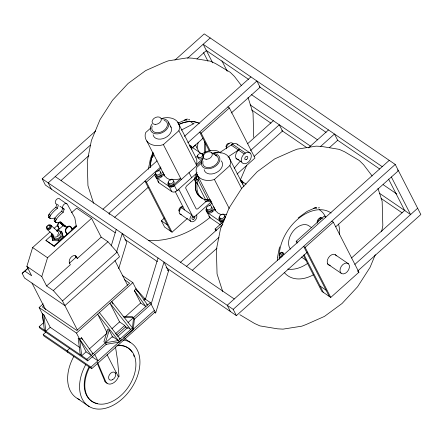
<?xml version="1.0" encoding="UTF-8"?>
<svg xmlns="http://www.w3.org/2000/svg" width="443" height="443" viewBox="0 0 443 443"><rect width="100%" height="100%" fill="white"/><g stroke="black" fill="none" stroke-linecap="round" stroke-linejoin="round"><path stroke-width="0.66" d="M205.696 152.625L205.702 143.045M204.339 152.946L204.699 141.4M150.171 167.266L150.936 160.405L153.056 153.3M112.959 337.527L109.222 330.223L107.732 329.204L103.889 341.763L105.379 342.782L106.182 344.349L119.195 342.129L133.288 329.526L134.362 319.143L133.564 317.581L132.069 316.562L123.187 316.595M210.397 200.02A22.576 15.189 -55.6 0 1 208.487 200.158L205.607 199.677L197.312 183.468L198.015 179.864L196.459 178.822L195.878 177.693L197.323 174.199M196.493 178.662L195.446 183.978A22.576 15.189 -55.6 0 0 202.844 198.436M148.35 169.215L150.448 158.633L153.023 152.403M208.387 200.136L198.027 179.714A22.576 15.189 -55.6 0 1 198.863 177.333M277.462 257.472L279.566 246.889M381.633 231.683L382.835 225.631L382.143 201.31L377.968 188.297M197.057 148.078L198.132 142.685M204.367 199.477A22.576 15.189 -55.6 0 1 196.969 185.019L197.296 183.48L195.756 182.427L195.319 181.597L195.911 178.667L197.406 175.04M150.72 128.049L145.719 132.523L145.188 134.55A18.18 12.625 -27.1 0 0 160.887 145.282L163.384 144.601L178.889 130.729L179.421 128.708A18.18 12.625 -27.1 0 0 163.722 117.976L161.224 118.658M201.731 162.919L196.731 167.393L196.199 169.42A18.18 12.625 -27.1 0 0 211.898 180.151L214.395 179.47L229.9 165.599L230.432 163.578A18.18 12.625 -27.1 0 0 214.733 152.846L212.236 153.527M71.533 212.734L76.656 208.155L91.574 218.355L101.181 237.132L107.926 241.74L117.096 252.078L119.499 256.774L64.9 305.604L24.553 278.027L22.15 273.331L24.913 271.155L31.658 275.762L26.857 266.376L32.621 247.537L50.031 231.966M77.392 330.079L62.496 300.913L53.326 290.575L46.581 285.962L41.775 276.576L47.539 257.737L91.574 218.355M111.226 245.871L116.254 229.435M116.592 251.923L122.224 233.516L126.753 242.365L118.702 268.679M109.222 330.223L105.379 342.782L118.392 340.562L132.485 327.958L133.564 317.581L123.996 317.62M145.365 299.413L158.035 257.992M154.574 312.26L155.659 313.002L168.534 270.922L164.004 262.073L151.129 304.147L134.223 319.27M54.96 217.995L51.039 218.72L50.004 218.106A2.331 1.567 -55.6 0 1 49.954 216.61L50.48 215.337L48.979 214.307L49.378 213.764A23.523 15.832 -55.6 0 1 55.868 207.296L56.854 204.151A3.14 2.115 -55.6 0 1 55.951 200.186A3.14 2.115 -55.6 0 1 60.026 199.289L61.029 199.976M50.48 215.337L50.884 214.794A23.523 15.832 -55.6 0 1 57.368 208.326L58.36 205.175L57.357 204.489M65.414 226.456L66.921 227.486L60.785 221.976L56.859 222.702L55.829 222.087A2.331 1.567 -55.6 0 1 55.779 220.592L56.305 219.318L54.799 218.288L55.198 217.746A23.523 15.832 -55.6 0 1 61.688 211.278L62.679 208.127M56.305 219.318L56.704 218.776A23.523 15.832 -55.6 0 1 63.194 212.302L64.18 209.157A3.14 2.115 -55.6 0 1 63.277 205.192A3.14 2.115 -55.6 0 1 67.353 204.301L74.834 217.89L76.146 225.515L71.76 229.269M49.533 217.696L48.503 217.081A2.331 1.567 -55.6 0 1 48.453 215.586L49.001 214.251M55.358 221.672L54.323 221.063A2.331 1.567 -55.6 0 1 54.273 219.567L54.827 218.227M153.328 153.007L152.015 156.185L150.238 165.145L150.31 167.382M196.498 173.257L194.128 179.26L195.319 181.597M246.707 165.178L240.222 180.235M375.299 254.697L370.071 267.345L357.556 286.809L342.002 303.544L324.464 316.407L306.141 324.525L301.86 326.159L283.011 329.132L277.6 328.828L259.963 325.91L254.598 323.495L239.835 314.696M58.659 222.469L58.144 223.266A3.638 2.448 -55.6 0 0 57.867 226.456L59.39 228.942L63.681 225.105M151.279 158.771L154.048 154.889M234.197 168.235L240.289 161.075M59.683 222.048L58.537 223.532A3.638 2.448 -55.6 0 0 58.255 226.722L59.39 228.942M115.23 232.802L45.396 185.069L42.196 178.806L95.694 130.962M174.919 60.11L204.24 33.884L395.228 164.442L420.85 214.506L357.562 271.11M90.344 145.16L48.165 182.887L51.366 189.144M187.572 58.21L210.209 37.965M61.14 180.406L88.921 155.559M196.947 58.947L206.726 50.203M54.124 228.306L57.712 225.099M59.672 231.163L61.583 231.246L63.199 236.695L58.554 240.848L52.822 240.593L51.205 235.15L52.136 234.319M54.24 246.369L54.013 245.926L76.539 225.78L76.766 226.223L54.24 246.369L45.906 240.383L51.449 235.427M56.986 230.476L59.002 228.671M57.911 230.299L58.93 229.38M60.226 232.459A4.563 3.167 -27.1 0 1 60.126 236.905A4.563 3.167 -27.1 0 1 54.478 238.733L54.24 238.622A4.53 3.145 -27.1 0 1 53.215 237.919L52.318 236.18L52.795 235.754L53.819 236.451L53.586 236.994A4.563 3.167 -27.1 0 0 60.104 233.838A4.563 3.167 -27.1 0 0 56.399 230.227M52.291 239.558L58.022 239.807L62.668 235.654L61.583 231.246M22.15 273.331L28.33 267.805M24.913 271.155L28.009 268.392M102.959 209.229L157.088 160.815M184.41 136.378L250.91 76.905M160.831 166.884L108.923 213.304L109.51 214.445M187.799 142.762L256.879 80.986L260.08 87.243L231.213 113.059M157.708 171.242L161.125 168.19M187.433 218.427L172.061 232.176L146.439 182.112L155.15 174.32M210.242 150.858L201.183 133.149L229.363 107.948L227.874 106.929M192.351 147.674L195.435 144.916L199.416 152.685M114.704 217.258L148.211 187.289M155.598 173.263A3.909 2.713 -27.1 0 0 156.152 176.895A3.909 2.713 -27.1 0 0 161.019 175.816L163.528 173.578A14.165 9.84 -27.1 0 1 162.764 171.906M192.55 147.641L202.861 138.421M155.471 176.22L156.34 177.732A3.909 2.713 -27.1 0 0 161.545 176.846L164.048 174.603L163.528 173.578M69.368 263.225L75.914 257.377L75.111 255.81L76.606 256.829L77.403 258.396L101.181 237.132M46.581 285.962L70.359 264.698L69.557 263.131A4.884 3.289 -55.6 0 1 71.478 256.851A4.884 3.289 -55.6 0 1 76.606 256.829M170.638 180.019L171.64 179.127A14.165 9.84 -27.1 0 0 180.744 178.518L173.911 184.631A3.909 2.713 -27.1 0 1 169.043 185.711A3.909 2.713 -27.1 0 1 168.49 182.073M197.805 155.726L195.8 157.52A14.165 9.84 -27.1 0 1 196.249 164.652L203.082 158.544M53.326 290.575L107.926 241.74M155.521 176.58L156.34 177.732L169.232 186.542L170.804 187.024L172.709 186.697L174.437 185.656L202.141 160.881M42.938 314.973L39.128 307.52L43.253 303.832M43.918 305.592L42.378 306.966L76.761 330.467L129.6 283.21L124.527 279.743M156.34 177.732L158.932 182.793L171.823 191.609A3.909 2.713 -27.1 0 0 177.028 190.717L197.146 172.726M195.878 177.693L186.403 186.171L185.584 187.915L196.088 208.708L196.875 209.179L197.938 208.708L207.424 200.23L210.076 199.81M62.496 300.913L117.096 252.078M106.553 344.017L87.72 360.857L39.975 328.219L39.172 326.652L43.541 322.748L42.329 313.782L43.824 314.801L50.225 327.316L79.535 347.351M172.061 232.176L164.602 227.076L161.396 220.819L164.491 218.05M247.537 143.781L273.331 120.712M50.225 327.316L45.856 331.226L43.824 314.801M155.133 311.972L91.723 368.681L43.979 336.043L43.176 334.476L45.756 332.172M250.411 150.626L279.295 124.793L282.501 131.05L254.132 156.423M237.049 174.055L254.985 158.013L229.363 107.948M211.383 201.703L193.397 217.79L178.955 189.571A4.397 2.957 -55.6 0 1 177.178 190.612M209.207 205.679L212.136 203.06M206.61 208.132A3.909 2.713 -27.1 0 0 207.163 211.765A3.909 2.713 -27.1 0 0 212.031 210.685L214.534 208.448A14.165 9.84 -27.1 0 1 213.775 206.776M80.238 354.721L78.201 338.302L79.69 339.321L91.291 355.386L86.097 351.836L76.489 333.064L132.85 282.651L122.661 275.69M219.379 219.523A3.909 2.713 -27.1 0 0 220.243 221.411L221.816 221.893L223.721 221.566L221.816 221.893L220.243 221.411L207.352 212.601L206.488 210.707L206.654 211.787L207.352 212.601A3.909 2.713 -27.1 0 0 212.557 211.715L215.06 209.473L214.534 208.448M92.011 353.099L93.052 353.813L81.451 337.743L79.69 339.321L81.711 355.729L86.097 351.836M134.295 290.486L145.891 306.55L140.697 303.006L134.295 290.486L136.056 288.914L145.138 299.036L143.798 300.232M69.629 348.491L67.054 350.795L67.851 352.362M216.012 230.858L215.076 229.025L223.787 221.24M180.545 262.262L222.818 224.457M308.394 147.923L328.501 129.943M89.386 348.896L107.234 332.931M112.013 328.656L119.56 321.906L109.953 303.134L130.724 329.537L127.739 327.499L117.672 336.497M124.893 317.138L140.697 303.006M186.514 266.343L218.992 237.298M320.549 146.472L334.471 134.024L337.671 140.281L329.42 147.657M87.72 360.857L86.922 359.295L112.428 336.481L118.392 340.562L119.195 342.129M115.191 334.005L124.754 325.455L119.56 321.906M128.027 322.532L150.332 302.586L144.003 298.261M116.498 335.124L126.022 326.602M192.295 270.296L217.037 248.169M91.723 368.681L90.926 367.114L121.543 339.737M123.591 337.904L154.336 310.405M115.379 373.211L116.188 372.491M107.073 354.677L118.226 376.472L118.663 376.085L119.001 376.317L117.572 360.563L115.485 346.819M297.115 243.085L296.179 241.252L324.359 216.051L325.854 217.07M389.259 160.36L227.215 305.282L230.421 311.54M307.376 252.133L236.385 315.621L233.184 309.364L395.228 164.442M333.313 222.17L358.935 272.235L330.749 297.441L305.133 247.371L333.313 222.17L331.818 221.151M335.672 226.827L398.434 170.699L397.349 169.957M351.476 258.009L404.991 210.154M354.871 264.393L417.649 208.249M61.095 223.505L59.595 222.475L64.473 226.539L65.448 225.703M174.437 185.656L171.746 186.963L169.232 186.542A3.909 2.713 -27.1 0 1 168.368 184.653M241.723 162.099A6.324 4.253 -55.6 0 1 244.209 153.97L245.461 153.056A6.324 4.253 -55.6 0 1 250.843 153.942A6.324 4.253 -55.6 0 1 249.464 160.875L248.357 162.072A6.324 4.253 -55.6 0 1 241.723 162.099L236.03 158.206M210.148 217.297C192.987 231.49 171.148 241.679 148.488 240.566M298.189 217.928L307.088 211.4L316.391 207.28L313.328 208.448M202.601 153.494A25.605 17.233 -55.6 0 1 217.718 151.107L219.944 152.436L232.464 144.174A6.324 4.253 -55.6 0 1 237.847 145.066M227.984 156.938L239.768 149.164L238.517 150.083A6.324 4.253 -55.6 0 0 235.587 156.346A6.324 4.253 -55.6 0 0 238.832 159.873M181.281 130.115L194.062 123.475M177.975 123.143L187.273 119.023L184.216 120.191M178.562 124.699C184.737 121.487 192.572 120.302 198.996 123.281M179.52 124.001C185.672 121.404 193.043 120.252 199.256 123.254M118.226 376.472L119.001 376.317M185.683 120.23L187.029 120.02M188.375 119.809L189.72 119.593M211.278 201.056L205.668 201.798L204.467 199.45L207.18 199.76L207.424 200.23M315.471 208.382L316.817 208.171M318.163 207.961L319.508 207.745M204.384 199.488L205.591 199.693M170.405 179.858L167.083 178.296L164.658 175.932L146.771 140.985M221.411 214.728L218.094 213.166L215.669 210.802L197.783 175.854M211.228 152.381L216.616 155.886M197.312 183.468L195.684 182.378L195.374 183.928A22.576 15.189 -55.6 0 0 202.772 198.386M382.215 166.662L203.165 44.267L212.668 62.834M206.366 50.524L248.562 79.369M259.399 86.773L326.114 132.379M337.516 140.176L379.717 169.021M251.447 94.636L317.592 139.855M383.167 184.681L396.85 194.034M250.101 104.836L310.543 146.151M379.546 193.32L410.6 214.55L391.385 177.001M251.591 109.925L270.983 123.176M281.814 130.585L306.905 147.735M381.035 198.409L402.133 212.828M237.155 144.152L250.151 153.034M245.461 153.056L232.464 144.174L231.213 145.094L244.209 153.97M201.183 133.149L199.688 132.13L209.378 151.057M219.944 152.436L220.974 153.14M311.379 227.53L309.701 226.379A15.051 10.128 -55.6 0 0 293.543 230.687A15.051 10.128 -55.6 0 0 290.386 249.127M202.357 154.269L191.143 146.605A3.909 2.713 -27.1 0 1 191.802 149.28M246.081 184.155L242.155 181.475A3.909 2.713 -27.1 0 1 242.814 184.15M335.29 254.803L348.386 263.757A5.992 4.031 -55.6 0 1 345.501 273.187A5.992 4.031 -55.6 0 1 340.279 268.497A5.992 4.031 -55.6 0 1 348.386 263.757M357.938 271.559L358.935 272.235M296.179 241.252L297.668 242.271M305.133 247.371L303.638 246.352L329.26 296.422M327.394 263.862L341.06 273.204M196.459 178.822L197.993 179.869M301.367 257.001L306.401 260.445M320.09 286.084L326.059 290.159M330.749 297.441L321.801 291.322L303.366 255.295M209.068 216.151A3.909 2.713 -27.1 0 0 209.943 217.663L220.592 224.944M146.439 182.112L144.95 181.087L170.566 231.157M215.076 229.025L216.566 230.05M181.181 207.606L191.957 214.971A4.397 2.957 -55.6 0 0 190.224 220.625A4.397 2.957 -55.6 0 0 194.837 220.608A4.397 2.957 -55.6 0 0 196.565 214.955M179.936 213.891L190.706 221.256M161.396 220.819L167.365 224.9M55.209 176.585L234.264 298.981M42.196 178.806L233.184 309.364M124.926 239.43L157.431 261.647M166.119 267.589L236.385 315.621M167.448 270.18L168.534 270.922M61.527 200.319L66.849 203.957M59.977 206.283L62.136 207.761M63.177 208.47L64.18 209.157M55.868 207.296L57.368 208.326M61.688 211.278L63.194 212.302M70.825 227.043L72.347 229.524L70.825 227.043A3.638 2.448 -55.6 0 0 68.482 226.196L67.015 227.06L65.863 228.544A3.638 2.448 -55.6 0 0 65.581 231.733L67.109 234.214L65.581 231.733M67.834 226.484L68.222 226.75L66.694 228.117L66.306 227.852M61.422 224.119L62.928 225.149M48.453 215.586L49.954 216.61M54.273 219.567L55.779 220.592M58.587 222.58L58.98 222.846M50.186 218.344L48.68 217.319L50.364 218.504M56.012 222.325L54.506 221.301L56.183 222.486M57.867 226.456L58.255 226.722M146.616 304.269L147.652 304.978L136.056 288.914M75.914 257.377L77.403 258.396M45.906 240.383L54.013 245.926M32.621 247.537L47.539 257.737M127.545 328.379L125.557 327.023L124.754 325.455M26.857 266.376L41.775 276.576M124.671 338.552L130.358 342.433M119.161 338.308L120.153 338.989L99.387 312.581M39.128 307.52L76.489 333.064M92 356.737L97.969 360.812L94.769 354.555M39.172 326.652L86.922 359.295M43.176 334.476L90.926 367.114M97.15 362.972L104.841 381.13L105.799 381.783A8.794 5.92 -55.6 0 0 112.378 383.488A8.794 5.92 -55.6 0 0 118.663 376.085M77.209 398.362L89.148 406.524M60.303 221.865L66.788 227.691M59.561 222.126L64.473 226.539M50.685 225.094L57.795 231.479M47.251 229.518L53.852 235.443M52.318 236.18L52.147 236.008A4.563 3.167 -27.1 0 1 51.986 233.478M53.215 237.919L53.038 237.747A4.563 3.167 -27.1 0 1 52.639 236.136M118.392 340.562L97.626 314.159L106.924 332.328M372.148 175.971L363.603 164.741L359.367 160.576L344.604 151.777L339.238 149.363L321.601 146.445L316.197 146.14L297.347 149.114L293.067 150.747L274.743 158.865L257.206 171.729L241.645 188.463L229.131 207.928L220.509 228.793L216.367 249.642L217.059 273.962L222.702 291.533M241.407 85.571L234.491 76.484L230.255 72.314L215.492 63.515L210.126 61.106L192.489 58.188L187.079 57.883L168.235 60.857L163.949 62.491L145.631 70.609L128.088 83.472L112.533 100.207L100.018 119.665L91.396 140.536L87.254 161.385L87.947 185.706L93.589 203.276M388.566 179.077L404.636 210.469M221.915 60.846L227.27 71.306M203.547 52.601L207.955 61.217M304.025 254.686L323.29 292.341M228.848 157.138L243.905 186.569M229.9 165.599L241.679 188.618M214.395 179.47L229.275 208.542M177.837 122.268L195.717 157.215M178.889 130.729L196.775 165.676M220.243 221.411L221.395 223.665M168.44 122.091L171.131 127.351M212.031 210.685L212.557 211.715M189.023 172.615L191.614 177.676M207.352 212.601L209.943 217.663M163.384 144.601L181.27 179.548M173.911 184.631L177.028 190.717M175.356 191.83L184.642 209.976M169.232 186.542L171.823 191.609M161.019 175.816L161.545 176.846M150.332 302.586L155.659 313.002M132.85 282.651L137.275 291.295M114.986 260.65L127.556 285.22M133.288 329.526L132.485 327.958L111.714 301.556L112.954 303.981M62.668 235.654L63.199 236.695M58.022 239.807L58.554 240.848M52.795 235.754L54.522 239.176M51.205 235.15L51.737 236.185M81.451 337.743L82.37 339.532M31.996 283.077L45.507 309.485M215.06 209.473L215.669 210.802M164.048 174.603L164.658 175.932M97.571 362.374L105.799 381.783M248.019 97.432L253.031 113.048L253.723 137.374M52.357 238.705L52.822 240.593M42.329 313.782L44.366 330.201M277.556 257.682L277.639 260.384M48.342 225.188A2.808 2.065 -48.1 0 1 51.382 226.783A2.808 2.065 -48.1 0 1 47.944 229.784A2.808 2.065 -48.1 0 1 47.257 226.135M49.378 225.675A1.827 1.346 -48.1 0 1 50.524 227.104A1.827 1.346 -48.1 0 1 48.83 228.904A1.827 1.346 -48.1 0 1 47.39 227.785M56.704 231.185A2.808 2.065 -48.1 0 1 58.482 232.647A2.808 2.065 -48.1 0 1 57.285 235.394M71.212 227.309A3.638 2.448 -55.6 0 0 68.87 226.467L67.402 227.325L66.251 228.809A3.638 2.448 -55.6 0 0 65.974 231.999M226.589 147.508A2.442 1.645 -55.6 0 1 226.672 144.739A2.442 1.645 -55.6 0 1 229.208 143.438M228.499 143.449A2.442 1.645 -55.6 0 1 228.516 143.981M226.91 146.483A2.442 1.645 -55.6 0 1 225.913 146.783M179.465 211.228A2.442 1.645 -55.6 0 1 179.565 208.249A2.442 1.645 -55.6 0 1 182.3 207.246M181.098 206.549A2.442 1.645 -55.6 0 1 181.237 208.072M180.295 209.683A2.442 1.645 -55.6 0 1 178.822 210.431M196.47 178.662A22.576 15.239 -55.6 0 1 197.556 175.683M181.397 214.423A4.397 2.957 -55.6 0 1 179.232 210.962A4.397 2.957 -55.6 0 1 182.959 206.571M226.367 148.804A4.43 2.985 -55.6 0 1 228.809 143.593A4.43 2.985 -55.6 0 1 233.024 143.92M212.153 153.428A25.605 17.233 -55.6 0 1 218.05 152.857M164.087 120.297A8.306 5.77 -27.1 0 1 166.43 127.794A8.306 5.77 -27.1 0 1 156.329 132.69A8.306 5.77 -27.1 0 1 152.226 126.045M170.505 126.338A9.812 6.817 -27.1 0 1 165.134 137.834A9.812 6.817 -27.1 0 1 153.117 134.761M161.579 118.857A9.812 6.817 -27.1 0 1 168.34 126.753A9.812 6.817 -27.1 0 1 155.371 133.78A9.812 6.817 -27.1 0 1 151.993 124.051M160.676 172.36A2.835 1.971 -27.1 0 1 159.109 176.126A2.835 1.971 -27.1 0 1 156.113 174.071M173.567 181.17A2.835 1.971 -27.1 0 1 172.344 184.792A2.835 1.971 -27.1 0 1 168.855 183.452M201.942 153.915A3.909 2.713 -27.1 0 1 204.035 154.9M202.733 155.083A2.835 1.971 -27.1 0 1 203.359 156.457M203.215 157.021A2.835 1.971 -27.1 0 1 199.787 159.087A2.835 1.971 -27.1 0 1 198.171 156.8M189.903 145.243A3.909 2.713 -27.1 0 1 191.276 148.25M189.842 146.273A2.835 1.971 -27.1 0 1 190.468 147.641M189.571 145.365A2.835 1.971 -27.1 0 1 189.781 145.83M158.932 182.793A3.909 2.713 -27.1 0 1 158.068 180.905M107.134 383.184A8.794 5.92 -55.6 0 1 104.841 381.13M79.629 399.564A38.115 25.65 -55.6 0 1 73.848 356.382M122.772 339.964A38.115 25.65 -55.6 0 1 136.018 379.756A38.115 25.65 -55.6 0 1 93.108 408.263A38.115 25.65 -55.6 0 1 85.781 364.539M116.769 345.75A32.25 21.701 -55.6 0 1 134.102 375.299A32.25 21.701 -55.6 0 1 98.141 403.922A32.25 21.701 -55.6 0 1 89.569 367.397M117.456 345.219A32.25 21.701 -55.6 0 1 132.103 352.13M133.526 354.793A32.25 21.701 -55.6 0 1 134.185 356.56M97.742 403.551A32.25 21.701 -55.6 0 1 95.45 403.003M94.902 402.814A32.25 21.701 -55.6 0 1 88.977 366.992M224.114 220.093A3.909 2.713 -27.1 0 1 219.717 220.387A3.909 2.713 -27.1 0 1 219.501 216.943M226.711 214.39A14.165 9.84 -27.1 0 1 222.652 213.997M215.641 155.36A8.306 5.77 -27.1 0 1 217.325 162.847A8.306 5.77 -27.1 0 1 207.551 167.581A8.306 5.77 -27.1 0 1 203.032 161.468M221.112 160.759A9.812 6.817 -27.1 0 1 216.527 172.51A9.812 6.817 -27.1 0 1 204.129 169.63M212.59 153.727A9.812 6.817 -27.1 0 1 219.351 161.623A9.812 6.817 -27.1 0 1 206.383 168.65A9.812 6.817 -27.1 0 1 203.005 158.921M224.579 216.04A2.835 1.971 -27.1 0 1 223.012 219.806A2.835 1.971 -27.1 0 1 220.016 217.757M211.688 207.23A2.835 1.971 -27.1 0 1 210.458 210.846A2.835 1.971 -27.1 0 1 206.975 209.511M240.914 180.113A3.909 2.713 -27.1 0 1 242.288 183.12M240.854 181.143A2.835 1.971 -27.1 0 1 241.479 182.51M240.2 179.864A2.835 1.971 -27.1 0 1 240.826 181.237M330.334 265.357A6.108 4.109 -55.6 0 1 328.496 257.699A6.108 4.109 -55.6 0 1 336.436 255.866M282.318 252.266A3.422 2.304 -55.6 0 1 281.349 257.156M280.674 257.649A3.422 2.304 -55.6 0 1 279.278 258.075M338.552 224.114A38.115 25.65 -55.6 0 1 339.482 234.585M313.489 274.749A38.115 25.65 -55.6 0 1 284.207 272.417M279.317 259.288A38.115 25.65 -55.6 0 1 296.926 219.894A38.115 25.65 -55.6 0 1 331.126 213.017M319.276 209.666A34.205 23.019 -55.6 0 1 325.705 217.363M307.603 263.408A34.205 23.019 -55.6 0 1 287.756 269.078M321.07 217.613A3.422 2.304 -55.6 0 1 321.651 218.748M279.4 254.033A3.422 2.304 -55.6 0 1 282.396 252.493A3.422 2.304 -55.6 0 1 283.819 254.764M317.404 223.128A3.422 2.304 -55.6 0 1 318.75 218.731A3.422 2.304 -55.6 0 1 322.338 218.715M281.798 252.145A3.422 2.304 -55.6 0 1 279.777 257.04M320.549 217.491A3.422 2.304 -55.6 0 1 320.616 219.684M280.773 252.682A3.422 2.304 -55.6 0 1 279.201 255.689M319.525 218.022A3.422 2.304 -55.6 0 1 317.271 221.528M189.587 121.061A34.205 23.019 -55.6 0 1 193.264 123.957M48.304 228.272A1.827 1.346 -48.1 0 0 49.677 225.52A1.827 1.346 -48.1 0 0 46.941 226.351A1.827 1.346 -48.1 0 0 48.304 228.272M193.635 219.224A1.827 1.229 -55.6 0 0 194.516 216.35A1.827 1.229 -55.6 0 0 192.04 217.795A1.827 1.229 -55.6 0 0 193.635 219.224M246.529 159.508A1.888 1.268 -55.6 0 0 247.438 156.54A1.888 1.268 -55.6 0 0 244.885 158.029A1.888 1.268 -55.6 0 0 246.529 159.508M155.133 124.411A4.884 3.394 -27.1 0 0 161.235 118.957A4.884 3.394 -27.1 0 0 153.71 118.624A4.884 3.394 -27.1 0 0 155.133 124.411M157.077 175.085A2.835 1.971 -27.1 0 0 160.615 171.917A2.835 1.971 -27.1 0 0 156.246 171.723A2.835 1.971 -27.1 0 0 157.077 175.085M169.968 183.895A2.835 1.971 -27.1 0 0 173.506 180.727A2.835 1.971 -27.1 0 0 169.137 180.539A2.835 1.971 -27.1 0 0 169.968 183.895M199.134 157.808A2.835 1.971 -27.1 0 0 202.672 154.646A2.835 1.971 -27.1 0 0 198.309 154.452A2.835 1.971 -27.1 0 0 199.134 157.808M112.721 379.645A4.496 3.023 -55.6 0 0 114.887 372.569A4.496 3.023 -55.6 0 0 108.806 376.124A4.496 3.023 -55.6 0 0 112.721 379.645M206.145 159.281A4.884 3.394 -27.1 0 0 212.247 153.826A4.884 3.394 -27.1 0 0 204.721 153.494A4.884 3.394 -27.1 0 0 206.145 159.281M220.979 218.764A2.835 1.971 -27.1 0 0 224.518 215.597A2.835 1.971 -27.1 0 0 220.149 215.409A2.835 1.971 -27.1 0 0 220.979 218.764M208.088 209.954A2.835 1.971 -27.1 0 0 211.627 206.787A2.835 1.971 -27.1 0 0 207.258 206.593A2.835 1.971 -27.1 0 0 208.088 209.954"/></g></svg>
